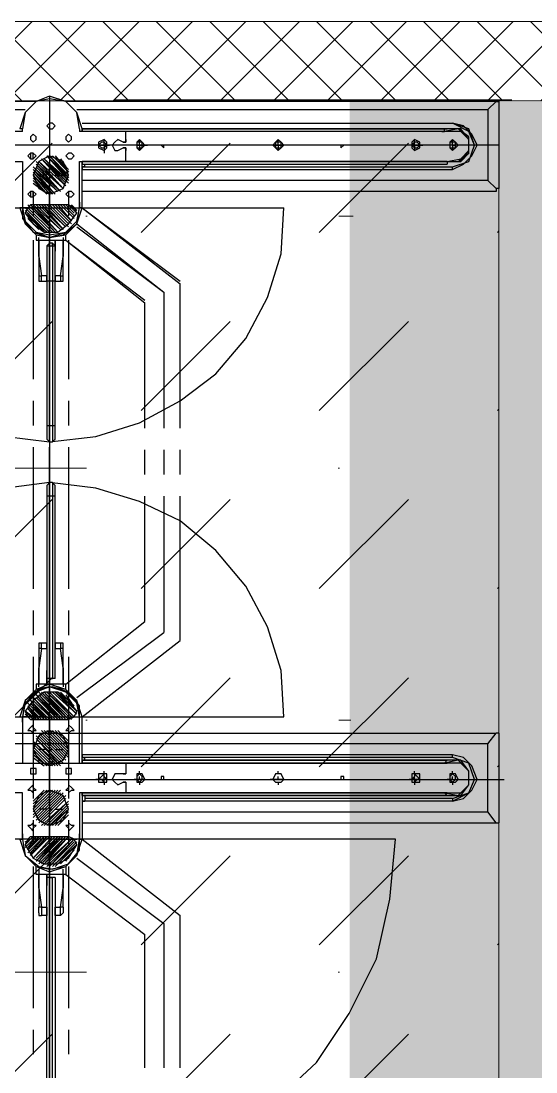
# Model space of a CAD drawing. Header units: millimetres. Extents: x 2335845 to 2509607, y 289014 to 361737.
# Drawn here: x 2383876 to 2384525, y 324377 to 325701 of the extents above; entities that cross this region are included whole.
import ezdxf

# ---------------------------------------------------------------- set-up
doc = ezdxf.new("R2010")
doc.units = ezdxf.units.MM
doc.linetypes.add('DASHED', pattern=[0.75, 0.5, -0.25])
for name, color, linetype, lineweight in [('AR_01_PARTITION FULL HT', 2, 'Continuous', 25), ('FURNITURE', 30, 'Continuous', 5), ('IN-PRTN-FULL', 30, 'Continuous', 20), ('IN-PRTN-HATCH', 8, 'Continuous', 5), ('TOA-FC-GYPSUM', 250, 'Continuous', 5), ('TOA-FL-CPT-1', 8, 'Continuous', 5), ('TOA-FL-TILE-1', 8, 'Continuous', 5)]:
    doc.layers.add(name, color=color, linetype=linetype, lineweight=lineweight)
for name, color, linetype in [('FLOOR MARK', 7, 'Continuous'), ('PDF_6', 7, 'Continuous'), ('PDF_AR_01_PARTITION FULL HT', 7, 'Continuous'), ('PDF_BORDTEXT', 7, 'Continuous'), ('PDF_Centre', 7, 'Continuous'), ('PDF_DIMS', 7, 'Continuous'), ('PDF_FLs Combi Centre (N-W)', 7, 'Continuous'), ('PDF_FLs Left Unit (N)', 7, 'Continuous'), ('PDF_NEW', 7, 'Continuous')]:
    doc.layers.add(name, color=color, linetype=linetype)

# ---------------------------------------------------------------- blocks, each defined once
blk = doc.blocks.new('G$C45963954')
at = {"layer": 'PDF_6', "color": 6, "true_color": 0xff00ff}
for points in [[(200.6, 660.3), (222.5, 678.5), (200.6, 656.7)], [(226.2, 678.5), (200.6, 653), (229.8, 678.5), (200.6, 649.4), (233.5, 678.5), (204.3, 645.7), (237.1, 678.5), (204.3, 642.1), (237.1, 674.9)], [(204.3, 663.9), (218.9, 678.5)], [(266.3, 682.2), (273.6, 689.5), (266.3, 678.5), (277.3, 689.5)], [(266.3, 674.9), (277.3, 685.8)], [(266.3, 663.9), (288.2, 682.2), (266.3, 660.3), (288.2, 682.2)], [(266.3, 656.7), (291.8, 682.2)], [(944.8, 689.5), (919.3, 660.3), (948.5, 689.5), (919.3, 656.7)], [(919.3, 667.6), (937.6, 685.8)], [(919.3, 663.9), (941.2, 685.8)], [(952.1, 685.8), (919.3, 649.4), (952.1, 682.2)], [(955.8, 682.2), (919.3, 645.7), (955.8, 678.5), (919.3, 642.1), (955.8, 674.9), (919.3, 638.4)], [(923, 674.9), (933.9, 682.2)], [(970.4, 663.9), (985, 678.5)], [(970.4, 660.3), (988.6, 678.5)], [(970.4, 656.7), (992.3, 678.5)], [(970.4, 642.1), (1006.9, 678.5)], [(1098.1, 642.1), (1065.2, 678.5), (1098.1, 645.7), (1065.2, 678.5)], [(1072.5, 678.5), (1098.1, 653), (1076.2, 678.5), (1098.1, 656.7)], [(1098.1, 660.3), (1079.8, 678.5)], [(1098.1, 663.9), (1083.5, 678.5)], [(1149.1, 638.4), (1112.7, 674.9), (1149.1, 642.1), (1112.7, 678.5), (1149.1, 645.7), (1116.3, 682.2), (1149.1, 649.4)], [(1152.8, 649.4), (1116.3, 685.8), (1152.8, 653), (1120, 685.8)], [(1152.8, 656.7), (1120, 689.5)], [(1152.8, 660.3), (1123.6, 689.5), (1149.1, 660.3)], [(1149.1, 663.9), (1127.3, 685.8)], [(1149.1, 667.6), (1130.9, 685.8)], [(1145.5, 674.9), (1134.5, 682.2)], [(204.3, 667.6), (215.2, 674.9)], [(204.3, 642.1), (240.8, 674.9), (207.9, 638.4), (240.8, 674.9)], [(207.9, 638.4), (244.4, 671.2), (207.9, 634.8)], [(244.4, 671.2), (211.6, 634.8), (248.1, 667.6), (215.2, 634.8)], [(248.1, 667.6), (215.2, 631.1), (248.1, 663.9), (218.9, 631.1), (251.7, 660.3), (222.5, 631.1), (251.7, 656.7), (226.2, 631.1), (251.7, 653)], [(266.3, 645.7), (295.5, 674.9), (266.3, 642.1), (299.1, 671.2), (266.3, 638.4), (299.1, 671.2)], [(266.3, 634.8), (299.1, 667.6), (266.3, 631.1), (302.8, 663.9), (266.3, 627.5), (302.8, 660.3), (266.3, 623.8)], [(955.8, 671.2), (923, 638.4), (955.8, 667.6), (923, 634.8), (955.8, 663.9), (926.6, 634.8)], [(974, 667.6), (981.3, 674.9)], [(977.7, 638.4), (1010.5, 671.2)], [(1014.2, 667.6), (981.3, 634.8), (1017.8, 667.6), (985, 631.1), (1017.8, 663.9), (985, 631.1)], [(1087.1, 631.1), (1050.6, 667.6)], [(1090.8, 638.4), (1057.9, 671.2)], [(1094.4, 667.6), (1087.1, 674.9)], [(1141.8, 634.8), (1112.7, 663.9), (1145.5, 634.8), (1112.7, 667.6), (1145.5, 638.4), (1112.7, 671.2)], [(229.8, 631.1), (251.7, 649.4), (233.5, 631.1)], [(270, 620.2), (302.8, 653)], [(273.6, 620.2), (302.8, 649.4), (277.3, 620.2)], [(955.8, 660.3), (926.6, 631.1), (955.8, 656.7), (930.3, 631.1)], [(955.8, 653), (930.3, 627.5), (955.8, 649.4), (933.9, 627.5), (955.8, 645.7), (933.9, 623.8)], [(995.9, 631.1), (1017.8, 653)], [(999.6, 631.1), (1017.8, 649.4), (1003.2, 631.1)], [(1072.5, 631.1), (1050.6, 653)], [(1141.8, 631.1), (1112.7, 656.7), (1141.8, 631.1), (1112.7, 660.3)], [(1138.2, 627.5), (1112.7, 649.4), (1138.2, 627.5), (1112.7, 653)], [(237.1, 631.1), (248.1, 645.7)], [(277.3, 623.8), (302.8, 645.7)], [(280.9, 623.8), (299.1, 642.1)], [(284.5, 623.8), (299.1, 638.4)], [(955.8, 642.1), (937.6, 623.8), (955.8, 638.4), (941.2, 623.8), (955.8, 634.8), (944.8, 620.2), (955.8, 631.1)], [(1006.9, 631.1), (1017.8, 645.7)], [(1065.2, 631.1), (1050.6, 645.7)], [(1134.5, 623.8), (1112.7, 645.7), (1134.5, 627.5)], [(1130.9, 623.8), (1112.7, 638.4), (1130.9, 623.8), (1112.7, 642.1)], [(1127.3, 620.2), (1112.7, 634.8), (1127.3, 623.8)], [(948.5, 620.2), (955.8, 627.5)], [(1123.6, 620.2), (1112.7, 631.1)], [(1120, 620.2), (1116.3, 627.5)], [(1120, 623.8), (1116.3, 623.8)]]:
    blk.add_lwpolyline(points, dxfattribs=at)
for points in [[(266.3, 671.2), (280.9, 685.8)], [(266.3, 667.6), (284.5, 685.8)], [(266.3, 653), (291.8, 678.5)], [(266.3, 649.4), (295.5, 678.5)], [(919.3, 653), (952.1, 685.8)], [(970.4, 653), (995.9, 678.5)], [(970.4, 649.4), (999.6, 678.5)], [(970.4, 645.7), (1003.2, 678.5)], [(1098.1, 649.4), (1068.9, 678.5)], [(974, 642.1), (1006.9, 674.9)], [(974, 638.4), (1010.5, 674.9)], [(977.7, 634.8), (1014.2, 671.2)], [(1083.5, 631.1), (1050.6, 663.9)], [(1090.8, 634.8), (1054.3, 671.2)], [(1087.1, 634.8), (1054.3, 667.6)], [(1094.4, 638.4), (1057.9, 674.9)], [(1094.4, 642.1), (1061.6, 674.9)], [(270, 623.8), (302.8, 656.7)], [(988.6, 631.1), (1017.8, 660.3)], [(992.3, 631.1), (1017.8, 656.7)], [(1079.8, 631.1), (1050.6, 660.3)], [(1076.2, 631.1), (1050.6, 656.7)], [(1068.9, 631.1), (1050.6, 649.4)]]:
    blk.add_lwpolyline(points, close=True, dxfattribs=at)
at = {"layer": 'PDF_AR_01_PARTITION FULL HT', "color": 2, "true_color": 0xffff00}
blk.add_lwpolyline([(120.4, 653), (2247.2, 653)], dxfattribs=at)
at = {"layer": 'PDF_BORDTEXT', "color": 2, "true_color": 0xffff00}
for points in [[(952.1, 342.9), (952.1, 966.7)], [(583.7, 653), (270, 653)], [(638.4, 653), (952.1, 653)], [(1579.6, 653), (1116.3, 653)]]:
    blk.add_lwpolyline(points, dxfattribs=at)
at = {"layer": 'PDF_Centre', "color": 8, "true_color": 0x808080}
for points in [[(270, 696.8), (372.1, 828.1)], [(270, 696.8), (368.5, 828.1)], [(565.5, 828.1), (372.1, 828.1)], [(627.5, 828.1), (594.6, 828.1)], [(850, 828.1), (656.7, 828.1)], [(952.1, 696.8), (850, 828.1)], [(1116.3, 696.8), (1218.5, 828.1)], [(1422.7, 828.1), (1218.5, 828.1)], [(291.8, 689.5), (383, 806.2)], [(295.5, 689.5), (383, 806.2)], [(383, 806.2), (565.5, 806.2)], [(594.6, 806.2), (627.5, 806.2)], [(656.7, 806.2), (839.1, 806.2)], [(926.6, 689.5), (839.1, 806.2)], [(1141.8, 689.5), (1229.4, 806.2)], [(1229.4, 806.2), (1422.7, 806.2)], [(313.7, 674.9), (397.6, 780.7)], [(313.7, 674.9), (394, 780.7)], [(565.5, 780.7), (397.6, 780.7)], [(627.5, 780.7), (594.6, 780.7)], [(824.5, 780.7), (656.7, 780.7)], [(908.4, 674.9), (824.5, 780.7)], [(1163.7, 674.9), (1244, 780.7)], [(1422.7, 780.7), (1244, 780.7)], [(248.1, 678.5), (280.9, 678.5)], [(313.7, 678.5), (499.8, 678.5)], [(529, 678.5), (561.8, 678.5)], [(591, 678.5), (780.7, 678.5)], [(809.9, 678.5), (842.7, 678.5)], [(871.9, 678.5), (1061.6, 678.5)], [(1090.8, 678.5), (1123.6, 678.5)], [(1152.8, 678.5), (1342.5, 678.5)], [(1371.7, 678.5), (1404.5, 678.5)], [(280.9, 653), (248.1, 653)], [(499.8, 653), (313.7, 653)], [(561.8, 653), (529, 653)], [(780.7, 653), (591, 653)], [(842.7, 653), (809.9, 653)], [(1061.6, 653), (871.9, 653)], [(1123.6, 653), (1090.8, 653)], [(1342.5, 653), (1152.8, 653)], [(1404.5, 653), (1371.7, 653)], [(248.1, 631.1), (280.9, 631.1)], [(313.7, 631.1), (499.8, 631.1)], [(529, 631.1), (561.8, 631.1)], [(591, 631.1), (780.7, 631.1)], [(809.9, 631.1), (842.7, 631.1)], [(871.9, 631.1), (1061.6, 631.1)], [(1090.8, 631.1), (1123.6, 631.1)], [(1152.8, 631.1), (1342.5, 631.1)], [(1371.7, 631.1), (1404.5, 631.1)]]:
    blk.add_lwpolyline(points, dxfattribs=at)
at = {"layer": 'PDF_DIMS', "color": 4, "true_color": 0x00ffff}
for points in [[(186.1, 1254.9), (186.1, 54.7)], [(1036.1, 47.4), (1036.1, 1262.2)]]:
    blk.add_lwpolyline(points, dxfattribs=at)
at = {"layer": 'PDF_FLs Combi Centre (N-W)', "color": 2}
for points in [[(127.7, 1254.9), (244.4, 1254.9)], [(127.7, 1251.3), (127.7, 1254.9)], [(244.4, 1254.9), (244.4, 1251.3)], [(974, 1254.9), (974, 1251.3)], [(974, 1254.9), (1094.4, 1254.9)], [(1094.4, 1251.3), (1094.4, 1254.9)], [(127.7, 1251.3), (138.6, 1240.3)], [(127.7, 1251.3), (127.7, 674.9)], [(138.6, 1240.3), (233.5, 1240.3)], [(138.6, 689.5), (138.6, 1240.3)], [(233.5, 1240.3), (244.4, 1251.3)], [(233.5, 1240.3), (233.5, 696.8)], [(244.4, 1251.3), (248.1, 1251.3)], [(248.1, 1251.3), (248.1, 696.8)], [(988.6, 1240.3), (974, 1251.3)], [(974, 58.4), (974, 1251.3)], [(1079.8, 1240.3), (988.6, 1240.3)], [(988.6, 1240.3), (988.6, 69.3)], [(1094.4, 1251.3), (1079.8, 1240.3)], [(1079.8, 696.8), (1079.8, 1240.3)], [(1094.4, 696.8), (1094.4, 1251.3)], [(1061.6, 1192.9), (1054.3, 1214.8), (1036.1, 1222.1), (1014.2, 1214.8), (1006.9, 1192.9)], [(1057.9, 1185.6), (1057.9, 1203.9), (1043.3, 1214.8), (1025.1, 1214.8), (1010.5, 1203.9), (1010.5, 1185.6)], [(1054.3, 1182), (1057.9, 1200.2), (1043.3, 1214.8), (1025.1, 1214.8), (1010.5, 1200.2), (1014.2, 1182)], [(1054.3, 1185.6), (1054.3, 1203.9), (1043.3, 1214.8), (1025.1, 1214.8), (1014.2, 1203.9), (1014.2, 1185.6)], [(1054.3, 1185.6), (1054.3, 1203.9), (1043.3, 1214.8), (1025.1, 1214.8), (1014.2, 1203.9), (1014.2, 1185.6)], [(1006.9, 1192.9), (1006.9, 700.4)], [(1010.5, 1185.6), (1014.2, 1182)], [(1010.5, 696.8), (1010.5, 1185.6)], [(1014.2, 755.2), (1014.2, 1185.6)], [(1014.2, 1182), (1014.2, 1185.6)], [(1054.3, 1185.6), (1054.3, 755.2)], [(1054.3, 1185.6), (1054.3, 1182)], [(1054.3, 1182), (1057.9, 1185.6)], [(1057.9, 1185.6), (1057.9, 696.8)], [(1061.6, 1192.9), (1061.6, 700.4)], [(1014.2, 1182), (1014.2, 1178.3)], [(1014.2, 1182), (1014.2, 1178.3)], [(1014.2, 1182), (1014.2, 696.8)], [(1054.3, 1178.3), (1054.3, 1182)], [(1054.3, 696.8), (1054.3, 1182)], [(1054.3, 1178.3), (1054.3, 1182)], [(1057.9, 1171), (1057.9, 715)], [(1036.1, 1149.1), (1036.1, 1138.2)], [(1116.3, 193.3), (1196.6, 197), (1276.8, 218.9), (1349.8, 255.4), (1415.5, 299.1), (1470.2, 357.5), (1517.6, 423.2), (1554.1, 496.1), (1572.3, 572.7), (1579.6, 653), (1572.3, 736.9), (1554.1, 813.5), (1517.6, 886.5), (1470.2, 952.1), (1415.5, 1010.5), (1349.8, 1054.3), (1276.8, 1090.8), (1196.6, 1109), (1116.3, 1116.3)], [(1116.3, 1116.3), (1116.3, 193.3)], [(270, 342.9), (270, 966.7)], [(270, 342.9), (332, 346.6), (390.3, 364.8), (445.1, 394), (492.5, 434.1), (529, 481.5), (558.2, 536.3), (576.4, 594.6), (583.7, 653), (576.4, 715), (558.2, 773.4), (529, 828.1), (492.5, 875.5), (445.1, 915.7), (390.3, 944.8), (332, 963.1), (270, 966.7)], [(952.1, 966.7), (890.1, 963.1), (831.8, 944.8), (777, 915.7), (729.6, 875.5), (689.5, 828.1), (663.9, 773.4), (645.7, 715), (638.4, 653), (645.7, 594.6), (663.9, 536.3), (689.5, 481.5), (729.6, 434.1), (777, 394), (831.8, 364.8), (890.1, 346.6), (952.1, 342.9)], [(1036.1, 966.7), (1036.1, 952.1)], [(1036.1, 780.7), (1036.1, 769.7)], [(1014.2, 755.2), (1028.8, 755.2)], [(1014.2, 554.5), (1014.2, 755.2)], [(1014.2, 755.2), (1028.8, 755.2)], [(1028.8, 751.5), (1028.8, 755.2)], [(1028.8, 755.2), (1028.8, 751.5)], [(1028.8, 751.5), (1028.8, 744.2), (1028.8, 740.6), (1036.1, 736.9), (1039.7, 740.6), (1043.3, 744.2), (1039.7, 751.5)], [(1028.8, 751.5), (1028.8, 744.2), (1028.8, 740.6), (1036.1, 736.9), (1039.7, 740.6), (1043.3, 744.2), (1039.7, 751.5)], [(1039.7, 755.2), (1054.3, 755.2)], [(1039.7, 755.2), (1039.7, 751.5)], [(1039.7, 751.5), (1039.7, 755.2)], [(1039.7, 755.2), (1054.3, 755.2)], [(1054.3, 755.2), (1054.3, 693.1)], [(1036.1, 729.6), (1036.1, 718.7)], [(1057.9, 715), (1057.9, 711.4)], [(952.1, 696.8), (930.3, 689.5), (915.7, 674.9), (908.4, 653), (915.7, 634.8), (930.3, 620.2), (952.1, 612.9)], [(952.1, 693.1), (933.9, 689.5), (919.3, 674.9), (912, 653), (919.3, 634.8), (933.9, 620.2), (952.1, 616.5)], [(952.1, 693.1), (930.3, 689.5), (915.7, 674.9), (912, 653), (915.7, 634.8), (930.3, 620.2), (952.1, 616.5)], [(952.1, 693.1), (930.3, 689.5), (919.3, 674.9), (912, 653), (919.3, 634.8), (930.3, 620.2), (952.1, 616.5)], [(959.4, 693.1), (937.6, 693.1), (919.3, 678.5), (912, 656.7), (915.7, 638.4), (930.3, 620.2), (952.1, 616.5)], [(1014.2, 696.8), (952.1, 696.8)], [(1014.2, 693.1), (952.1, 693.1)], [(1014.2, 693.1), (952.1, 693.1)], [(959.4, 693.1), (952.1, 693.1)], [(959.4, 693.1), (955.8, 693.1)], [(1003.2, 696.8), (1006.9, 696.8), (1006.9, 700.4)], [(1010.5, 700.4), (1006.9, 700.4)], [(1010.5, 700.4), (1010.5, 696.8)], [(1010.5, 696.8), (1014.2, 696.8)], [(1057.9, 696.8), (1054.3, 696.8)], [(1054.3, 696.8), (1116.3, 696.8)], [(1054.3, 693.1), (1116.3, 693.1)], [(1054.3, 693.1), (1116.3, 693.1)], [(1057.9, 700.4), (1057.9, 696.8)], [(1057.9, 700.4), (1065.2, 700.4)], [(1065.2, 696.8), (1065.2, 700.4)], [(1109, 693.1), (1116.3, 693.1)], [(1109, 693.1), (1112.7, 693.1)], [(1112.7, 693.1), (1109, 693.1)], [(1112.7, 693.1), (1109, 693.1)], [(1116.3, 616.5), (1138.2, 620.2), (1152.8, 638.4), (1156.4, 656.7), (1149.1, 678.5), (1130.9, 693.1), (1112.7, 693.1)], [(1116.3, 612.9), (1138.2, 620.2), (1152.8, 634.8), (1160.1, 653), (1152.8, 674.9), (1138.2, 689.5), (1116.3, 696.8)], [(1116.3, 616.5), (1138.2, 620.2), (1152.8, 634.8), (1156.4, 653), (1152.8, 674.9), (1138.2, 689.5), (1116.3, 693.1)], [(1116.3, 616.5), (1138.2, 620.2), (1152.8, 634.8), (1156.4, 653), (1152.8, 674.9), (1138.2, 689.5), (1116.3, 693.1)], [(1116.3, 616.5), (1138.2, 620.2), (1152.8, 634.8), (1156.4, 653), (1152.8, 674.9), (1138.2, 689.5), (1116.3, 693.1)], [(944.8, 689.5), (930.3, 678.5), (919.3, 663.9), (919.3, 645.7), (930.3, 631.1), (944.8, 620.2)], [(955.8, 678.5), (952.1, 685.8), (944.8, 689.5)], [(955.8, 627.5), (955.8, 678.5)], [(1123.6, 689.5), (1116.3, 685.8), (1112.7, 678.5)], [(1112.7, 627.5), (1112.7, 678.5)], [(1123.6, 620.2), (1141.8, 631.1), (1149.1, 645.7), (1149.1, 663.9), (1141.8, 678.5), (1123.6, 689.5)], [(860.9, 671.2), (857.3, 671.2), (853.6, 671.2)], [(853.6, 671.2), (853.6, 667.6)], [(853.6, 667.6), (853.6, 660.3)], [(886.5, 671.2), (860.9, 671.2)], [(908.4, 671.2), (886.5, 671.2)], [(915.7, 674.9), (908.4, 674.9)], [(908.4, 674.9), (908.4, 671.2)], [(908.4, 671.2), (908.4, 638.4)], [(1152.8, 674.9), (1163.7, 674.9)], [(1163.7, 674.9), (1163.7, 671.2)], [(1163.7, 671.2), (1163.7, 638.4)], [(1163.7, 671.2), (1182, 671.2)], [(1207.5, 671.2), (1182, 671.2)], [(1207.5, 671.2), (1211.2, 671.2), (1214.8, 671.2)], [(1218.5, 667.6), (1214.8, 671.2)], [(1218.5, 667.6), (1218.5, 660.3)], [(642.1, 660.3), (638.4, 656.7)], [(638.4, 656.7), (656.7, 656.7)], [(638.4, 656.7), (638.4, 653)], [(638.4, 656.7), (901.1, 656.7)], [(656.7, 653), (638.4, 653)], [(638.4, 653), (642.1, 649.4)], [(901.1, 653), (638.4, 653)], [(656.7, 660.3), (642.1, 660.3)], [(901.1, 660.3), (642.1, 660.3)], [(642.1, 649.4), (656.7, 649.4)], [(642.1, 649.4), (901.1, 649.4)], [(853.6, 660.3), (860.9, 660.3)], [(853.6, 649.4), (853.6, 642.1)], [(860.9, 649.4), (853.6, 649.4)], [(890.1, 660.3), (860.9, 660.3)], [(860.9, 649.4), (908.4, 649.4)], [(908.4, 649.4), (890.1, 649.4)], [(901.1, 660.3), (901.1, 656.7)], [(901.1, 660.3), (901.1, 656.7)], [(901.1, 656.7), (901.1, 653)], [(901.1, 653), (901.1, 656.7)], [(901.1, 653), (901.1, 649.4)], [(901.1, 653), (901.1, 649.4)], [(1014.2, 656.7), (1010.5, 656.7)], [(1014.2, 653), (1010.5, 653)], [(1014.2, 656.7), (1014.2, 653)], [(1207.5, 649.4), (1163.7, 649.4)], [(1163.7, 649.4), (1178.3, 649.4)], [(1167.4, 660.3), (1561.4, 660.3)], [(1167.4, 660.3), (1167.4, 656.7)], [(1167.4, 660.3), (1167.4, 656.7)], [(1561.4, 656.7), (1167.4, 656.7)], [(1167.4, 656.7), (1167.4, 653)], [(1167.4, 653), (1167.4, 656.7)], [(1167.4, 653), (1561.4, 653)], [(1167.4, 653), (1167.4, 649.4)], [(1167.4, 653), (1167.4, 649.4)], [(1561.4, 649.4), (1167.4, 649.4)], [(1178.3, 660.3), (1207.5, 660.3)], [(1218.5, 660.3), (1207.5, 660.3)], [(1207.5, 649.4), (1218.5, 649.4)], [(1218.5, 649.4), (1218.5, 642.1)], [(127.7, 634.8), (127.7, 58.4)], [(853.6, 642.1), (853.6, 638.4)], [(853.6, 638.4), (857.3, 638.4), (860.9, 638.4)], [(860.9, 638.4), (886.5, 638.4)], [(886.5, 638.4), (908.4, 638.4)], [(908.4, 638.4), (908.4, 634.8)], [(908.4, 634.8), (915.7, 634.8)], [(1163.7, 634.8), (1152.8, 634.8)], [(1163.7, 638.4), (1163.7, 634.8)], [(1182, 638.4), (1163.7, 638.4)], [(1182, 638.4), (1207.5, 638.4)], [(1214.8, 638.4), (1211.2, 638.4), (1207.5, 638.4)], [(1214.8, 638.4), (1218.5, 638.4), (1218.5, 642.1)], [(138.6, 69.3), (138.6, 620.2)], [(944.8, 620.2), (952.1, 623.8), (955.8, 627.5)], [(1112.7, 627.5), (1116.3, 623.8), (1123.6, 620.2)], [(952.1, 616.5), (1014.2, 616.5)], [(952.1, 616.5), (1014.2, 616.5)], [(952.1, 616.5), (959.4, 616.5)], [(959.4, 616.5), (955.8, 616.5), (952.1, 616.5)], [(955.8, 616.5), (959.4, 616.5)], [(1116.3, 616.5), (1054.3, 616.5)], [(1054.3, 616.5), (1054.3, 554.5)], [(1116.3, 616.5), (1054.3, 616.5)], [(1116.3, 616.5), (1109, 616.5)], [(1112.7, 616.5), (1109, 616.5)], [(1109, 616.5), (1112.7, 616.5)], [(1109, 616.5), (1112.7, 616.5)], [(1112.7, 616.5), (1116.3, 616.5)]]:
    blk.add_lwpolyline(points, dxfattribs=at)
at = {"layer": 'PDF_FLs Combi Centre (N-W)', "color": 8, "true_color": 0x808080}
for points in [[(1065.2, 1192.9), (1061.6, 1207.5), (1050.6, 1218.5), (1036.1, 1225.8), (1017.8, 1218.5), (1006.9, 1207.5), (1003.2, 1192.9)], [(1065.2, 1192.9), (1054.3, 1214.8), (1036.1, 1222.1), (1014.2, 1214.8), (1006.9, 1192.9)], [(1006.9, 1192.9), (1003.2, 1192.9)], [(1003.2, 1192.9), (1003.2, 696.8)], [(1006.9, 1192.9), (1006.9, 696.8)], [(1010.5, 1185.6), (1010.5, 696.8)], [(1057.9, 696.8), (1057.9, 1185.6)], [(1061.6, 1192.9), (1065.2, 1192.9)], [(1065.2, 1192.9), (1065.2, 696.8)], [(1065.2, 1192.9), (1065.2, 696.8)], [(1014.2, 696.8), (1014.2, 1182)], [(1054.3, 1182), (1054.3, 696.8)], [(952.1, 693.1), (952.1, 696.8)], [(1116.3, 693.1), (1116.3, 696.8)], [(853.6, 667.6), (857.3, 667.6), (860.9, 667.6)], [(860.9, 671.2), (860.9, 667.6)], [(886.5, 671.2), (860.9, 667.6)], [(860.9, 660.3), (860.9, 667.6)], [(886.5, 671.2), (908.4, 671.2)], [(908.4, 671.2), (912, 671.2)], [(1163.7, 671.2), (1156.4, 671.2)], [(1182, 671.2), (1163.7, 671.2)], [(1207.5, 667.6), (1182, 671.2)], [(1207.5, 671.2), (1207.5, 667.6)], [(1218.5, 667.6), (1214.8, 667.6), (1211.2, 667.6), (1207.5, 667.6)], [(1207.5, 660.3), (1207.5, 667.6)], [(656.7, 660.3), (656.7, 656.7)], [(656.7, 656.7), (656.7, 653)], [(656.7, 653), (656.7, 649.4)], [(860.9, 642.1), (860.9, 649.4)], [(1207.5, 642.1), (1207.5, 649.4)], [(860.9, 642.1), (857.3, 642.1), (853.6, 642.1)], [(860.9, 642.1), (886.5, 638.4)], [(860.9, 642.1), (860.9, 638.4)], [(908.4, 638.4), (886.5, 638.4)], [(912, 638.4), (908.4, 638.4)], [(1156.4, 638.4), (1163.7, 638.4)], [(1163.7, 638.4), (1182, 638.4)], [(1182, 638.4), (1207.5, 642.1)], [(1207.5, 642.1), (1211.2, 642.1), (1214.8, 642.1), (1218.5, 642.1)], [(1207.5, 642.1), (1207.5, 638.4)], [(952.1, 612.9), (952.1, 616.5)], [(1116.3, 612.9), (1116.3, 616.5)]]:
    blk.add_lwpolyline(points, dxfattribs=at)
at = {"layer": 'PDF_FLs Combi Centre (N-W)', "color": 2}
for points in [[(1039.7, 1192.9), (1039.7, 1196.6), (1036.1, 1200.2), (1028.8, 1196.6), (1028.8, 1192.9), (1028.8, 1189.3), (1036.1, 1189.3), (1039.7, 1189.3)], [(1039.7, 1192.9), (1036.1, 1196.6), (1032.4, 1196.6), (1028.8, 1192.9), (1032.4, 1189.3), (1036.1, 1189.3)], [(1039.7, 1141.8), (1039.7, 1149.1), (1036.1, 1149.1), (1028.8, 1149.1), (1028.8, 1141.8), (1028.8, 1138.2), (1036.1, 1138.2), (1039.7, 1138.2)], [(1039.7, 1141.8), (1036.1, 1145.5), (1036.1, 1149.1), (1032.4, 1145.5), (1028.8, 1141.8), (1032.4, 1141.8), (1036.1, 1138.2), (1036.1, 1141.8)], [(1036.1, 1043.3), (1036.1, 1047), (1032.4, 1047), (1032.4, 1043.3)], [(1039.7, 959.4), (1039.7, 963.1), (1036.1, 966.7), (1028.8, 963.1), (1028.8, 959.4), (1028.8, 955.8), (1036.1, 952.1), (1039.7, 955.8)], [(1036.1, 806.2), (1032.4, 806.2), (1032.4, 802.6), (1036.1, 802.6)], [(1039.7, 773.4), (1039.7, 777), (1036.1, 780.7), (1028.8, 777), (1028.8, 773.4), (1028.8, 769.7), (1036.1, 769.7), (1039.7, 769.7)], [(1039.7, 773.4), (1036.1, 777), (1032.4, 777), (1028.8, 773.4), (1032.4, 769.7), (1036.1, 769.7)], [(1039.7, 726), (1039.7, 729.6), (1036.1, 729.6), (1028.8, 729.6), (1028.8, 726), (1028.8, 718.7), (1036.1, 718.7), (1039.7, 718.7)], [(1039.7, 726), (1036.1, 726), (1036.1, 729.6), (1032.4, 726), (1028.8, 726), (1032.4, 722.3), (1036.1, 718.7), (1036.1, 722.3)], [(974, 678.5), (970.4, 682.2), (970.4, 685.8), (966.7, 682.2), (963.1, 678.5), (966.7, 678.5), (970.4, 674.9), (970.4, 678.5)], [(1017.8, 653), (1010.5, 671.2), (995.9, 678.5), (977.7, 671.2), (970.4, 653), (977.7, 638.4), (995.9, 631.1), (1010.5, 638.4)], [(1028.8, 678.5), (1028.8, 682.2), (1025.1, 682.2), (1021.5, 682.2), (1021.5, 678.5), (1021.5, 674.9), (1025.1, 674.9), (1028.8, 674.9)], [(1054.3, 678.5), (1050.6, 682.2), (1050.6, 685.8), (1047, 682.2), (1043.3, 678.5), (1047, 678.5), (1050.6, 674.9), (1050.6, 678.5)], [(1098.1, 653), (1090.8, 671.2), (1076.2, 678.5), (1057.9, 671.2), (1050.6, 653), (1057.9, 638.4), (1076.2, 631.1), (1090.8, 638.4)], [(1105.4, 678.5), (1101.7, 682.2), (1098.1, 685.8), (1098.1, 682.2), (1094.4, 678.5), (1098.1, 678.5), (1098.1, 674.9), (1101.7, 678.5)], [(974, 631.1), (970.4, 631.1), (970.4, 634.8), (966.7, 631.1), (963.1, 631.1), (966.7, 627.5), (970.4, 623.8), (970.4, 627.5)], [(1028.8, 631.1), (1028.8, 634.8), (1025.1, 634.8), (1021.5, 634.8), (1021.5, 631.1), (1021.5, 627.5), (1025.1, 627.5), (1028.8, 627.5)], [(1054.3, 631.1), (1050.6, 631.1), (1050.6, 634.8), (1047, 631.1), (1043.3, 631.1), (1047, 627.5), (1050.6, 623.8), (1050.6, 627.5)], [(1105.4, 631.1), (1101.7, 631.1), (1098.1, 634.8), (1098.1, 631.1), (1094.4, 631.1), (1098.1, 627.5), (1098.1, 623.8), (1101.7, 627.5)]]:
    blk.add_lwpolyline(points, close=True, dxfattribs=at)
at = {"layer": 'PDF_FLs Left Unit (N)', "color": 8, "true_color": 0x808080}
for points in [[(218.9, 1192.9), (211.6, 1207.5), (200.6, 1218.5), (186.1, 1225.8), (171.5, 1218.5), (160.5, 1207.5), (156.9, 1192.9)], [(215.2, 1192.9), (207.9, 1214.8), (186.1, 1222.1), (164.2, 1214.8), (156.9, 1192.9)], [(156.9, 696.8), (156.9, 1192.9)], [(156.9, 696.8), (156.9, 1192.9)], [(164.2, 696.8), (164.2, 1185.6)], [(207.9, 1185.6), (207.9, 696.8)], [(215.2, 696.8), (215.2, 1192.9)], [(218.9, 1192.9), (215.2, 1192.9)], [(218.9, 696.8), (218.9, 1192.9)], [(164.2, 1182), (164.2, 696.8)], [(207.9, 696.8), (207.9, 1182)], [(270, 696.8), (270, 693.1)], [(310.1, 671.2), (313.7, 671.2)], [(313.7, 671.2), (335.6, 671.2)], [(361.2, 667.6), (335.6, 671.2)], [(361.2, 667.6), (361.2, 671.2)], [(361.2, 667.6), (361.2, 660.3)], [(361.2, 667.6), (364.8, 667.6), (368.5, 667.6)], [(361.2, 649.4), (361.2, 642.1)], [(561.8, 656.7), (561.8, 660.3)], [(561.8, 653), (561.8, 656.7)], [(561.8, 649.4), (561.8, 653)], [(313.7, 638.4), (310.1, 638.4)], [(335.6, 638.4), (313.7, 638.4)], [(335.6, 638.4), (361.2, 642.1)], [(368.5, 642.1), (364.8, 642.1), (361.2, 642.1)], [(361.2, 638.4), (361.2, 642.1)], [(164.2, 616.5), (164.2, 612.9)], [(270, 616.5), (270, 612.9)]]:
    blk.add_lwpolyline(points, dxfattribs=at)
at = {"layer": 'PDF_FLs Left Unit (N)', "color": 2}
for points in [[(215.2, 1192.9), (207.9, 1214.8), (186.1, 1222.1), (167.8, 1214.8), (156.9, 1192.9)], [(207.9, 1185.6), (207.9, 1203.9), (197, 1214.8), (178.8, 1214.8), (164.2, 1203.9), (164.2, 1185.6)], [(207.9, 1182), (207.9, 1200.2), (197, 1214.8), (175.1, 1214.8), (164.2, 1200.2), (167.8, 1182)], [(207.9, 1185.6), (204.3, 1203.9), (193.3, 1214.8), (178.8, 1214.8), (167.8, 1203.9), (167.8, 1185.6)], [(207.9, 1185.6), (207.9, 1203.9), (193.3, 1214.8), (178.8, 1214.8), (167.8, 1203.9), (167.8, 1185.6)], [(156.9, 696.8), (156.9, 1192.9)], [(164.2, 1185.6), (164.2, 696.8)], [(164.2, 1185.6), (164.2, 1182)], [(167.8, 1185.6), (167.8, 755.2)], [(167.8, 1185.6), (167.8, 1182)], [(207.9, 755.2), (207.9, 1185.6)], [(207.9, 1182), (207.9, 1185.6)], [(207.9, 1185.6), (211.6, 1185.6)], [(207.9, 1182), (207.9, 1185.6)], [(211.6, 696.8), (211.6, 1185.6)], [(215.2, 700.4), (215.2, 1192.9)], [(164.2, 696.8), (164.2, 1182)], [(167.8, 1178.3), (167.8, 1182), (164.2, 1182)], [(167.8, 1178.3), (167.8, 1182)], [(207.9, 1182), (207.9, 1178.3)], [(207.9, 1182), (207.9, 696.8)], [(207.9, 1182), (207.9, 1178.3)], [(211.6, 715), (211.6, 1171)], [(186.1, 1138.2), (186.1, 1149.1)], [(186.1, 952.1), (186.1, 966.7)], [(186.1, 769.7), (186.1, 780.7)], [(182.4, 755.2), (167.8, 755.2)], [(178.8, 755.2), (167.8, 755.2)], [(167.8, 755.2), (167.8, 693.1)], [(178.8, 755.2), (182.4, 755.2)], [(182.4, 751.5), (178.8, 744.2), (182.4, 740.6), (186.1, 736.9), (193.3, 740.6), (193.3, 744.2), (189.7, 751.5)], [(182.4, 751.5), (178.8, 744.2), (182.4, 740.6), (186.1, 736.9), (193.3, 740.6), (193.3, 744.2), (189.7, 751.5)], [(182.4, 755.2), (182.4, 751.5)], [(182.4, 751.5), (182.4, 755.2)], [(189.7, 751.5), (189.7, 755.2)], [(193.3, 755.2), (189.7, 755.2)], [(189.7, 755.2), (193.3, 755.2)], [(189.7, 755.2), (189.7, 751.5)], [(207.9, 755.2), (193.3, 755.2)], [(207.9, 755.2), (193.3, 755.2)], [(207.9, 693.1), (207.9, 755.2)], [(186.1, 718.7), (186.1, 729.6)], [(211.6, 711.4), (211.6, 715)], [(164.2, 696.8), (142.3, 689.5), (127.7, 674.9), (120.4, 653), (127.7, 634.8), (142.3, 620.2), (164.2, 612.9)], [(164.2, 693.1), (142.3, 689.5), (127.7, 674.9), (124, 653), (127.7, 634.8), (142.3, 620.2), (164.2, 616.5)], [(164.2, 693.1), (142.3, 689.5), (127.7, 674.9), (124, 653), (127.7, 634.8), (142.3, 620.2), (164.2, 616.5)], [(164.2, 693.1), (142.3, 689.5), (127.7, 674.9), (124, 653), (127.7, 634.8), (142.3, 620.2), (164.2, 616.5)], [(167.8, 696.8), (164.2, 696.8)], [(164.2, 696.8), (167.8, 696.8)], [(164.2, 693.1), (167.8, 693.1)], [(164.2, 693.1), (167.8, 693.1)], [(207.9, 696.8), (211.6, 696.8), (211.6, 700.4)], [(211.6, 696.8), (207.9, 696.8)], [(270, 696.8), (207.9, 696.8)], [(270, 693.1), (207.9, 693.1)], [(270, 693.1), (207.9, 693.1)], [(215.2, 700.4), (211.6, 700.4)], [(215.2, 700.4), (215.2, 696.8), (218.9, 696.8)], [(262.7, 693.1), (259, 693.1)], [(270, 693.1), (262.7, 693.1)], [(262.7, 616.5), (284.5, 616.5), (302.8, 631.1), (310.1, 653), (306.4, 671.2), (291.8, 689.5), (270, 693.1)], [(262.7, 693.1), (266.3, 693.1), (270, 693.1)], [(270, 612.9), (291.8, 620.2), (306.4, 634.8), (310.1, 653), (306.4, 674.9), (291.8, 689.5), (270, 696.8)], [(270, 616.5), (288.2, 620.2), (302.8, 634.8), (306.4, 653), (302.8, 674.9), (288.2, 689.5), (270, 693.1)], [(270, 616.5), (288.2, 620.2), (302.8, 634.8), (310.1, 653), (302.8, 674.9), (288.2, 689.5), (270, 693.1)], [(270, 616.5), (288.2, 620.2), (302.8, 634.8), (310.1, 653), (302.8, 674.9), (288.2, 689.5), (270, 693.1)], [(277.3, 689.5), (270, 685.8), (266.3, 678.5)], [(266.3, 678.5), (266.3, 627.5)], [(277.3, 620.2), (291.8, 631.1), (302.8, 645.7), (302.8, 663.9), (291.8, 678.5), (277.3, 689.5)], [(313.7, 674.9), (306.4, 674.9)], [(313.7, 671.2), (313.7, 674.9)], [(313.7, 638.4), (313.7, 671.2)], [(335.6, 671.2), (313.7, 671.2)], [(361.2, 671.2), (335.6, 671.2)], [(368.5, 671.2), (364.8, 671.2), (361.2, 671.2)], [(368.5, 667.6), (368.5, 671.2)], [(368.5, 660.3), (368.5, 667.6)], [(361.2, 660.3), (313.7, 660.3)], [(313.7, 660.3), (328.3, 660.3)], [(317.4, 656.7), (321, 660.3)], [(321, 656.7), (317.4, 656.7)], [(317.4, 656.7), (317.4, 653)], [(321, 653), (317.4, 653)], [(321, 649.4), (317.4, 653)], [(321, 656.7), (321, 660.3)], [(561.8, 660.3), (321, 660.3)], [(321, 656.7), (561.8, 656.7)], [(321, 653), (321, 656.7)], [(561.8, 653), (321, 653)], [(321, 649.4), (321, 653)], [(321, 649.4), (561.8, 649.4)], [(328.3, 649.4), (361.2, 649.4)], [(361.2, 660.3), (368.5, 660.3)], [(368.5, 649.4), (361.2, 649.4)], [(368.5, 642.1), (368.5, 649.4)], [(580, 660.3), (561.8, 660.3)], [(561.8, 656.7), (583.7, 656.7)], [(583.7, 653), (561.8, 653)], [(561.8, 649.4), (580, 649.4)], [(583.7, 656.7), (580, 660.3)], [(580, 649.4), (583.7, 653)], [(583.7, 653), (583.7, 656.7)], [(306.4, 634.8), (313.7, 634.8)], [(313.7, 634.8), (313.7, 638.4)], [(313.7, 638.4), (335.6, 638.4)], [(335.6, 638.4), (361.2, 638.4)], [(361.2, 638.4), (364.8, 638.4), (368.5, 638.4)], [(368.5, 638.4), (368.5, 642.1)], [(266.3, 627.5), (270, 623.8), (277.3, 620.2)], [(167.8, 616.5), (164.2, 616.5)], [(167.8, 616.5), (164.2, 616.5)], [(167.8, 616.5), (167.8, 554.5)], [(207.9, 554.5), (207.9, 616.5)], [(207.9, 616.5), (270, 616.5)], [(207.9, 616.5), (270, 616.5)], [(259, 616.5), (262.7, 616.5)], [(262.7, 616.5), (270, 616.5)]]:
    blk.add_lwpolyline(points, dxfattribs=at)
for points in [[(193.3, 1192.9), (189.7, 1196.6), (186.1, 1200.2), (182.4, 1196.6), (178.8, 1192.9), (182.4, 1189.3), (186.1, 1189.3), (189.7, 1189.3)], [(189.7, 1192.9), (189.7, 1196.6), (186.1, 1196.6), (182.4, 1196.6), (182.4, 1192.9), (182.4, 1189.3), (186.1, 1189.3), (189.7, 1189.3)], [(193.3, 1141.8), (189.7, 1149.1), (186.1, 1149.1), (182.4, 1149.1), (178.8, 1141.8), (182.4, 1138.2), (186.1, 1138.2), (189.7, 1138.2)], [(189.7, 1141.8), (189.7, 1145.5), (186.1, 1149.1), (182.4, 1145.5), (182.4, 1141.8), (186.1, 1138.2)], [(189.7, 1043.3), (186.1, 1047), (186.1, 1043.3)], [(193.3, 959.4), (189.7, 963.1), (186.1, 966.7), (182.4, 963.1), (178.8, 959.4), (182.4, 955.8), (186.1, 952.1), (189.7, 955.8)], [(189.7, 959.4), (189.7, 963.1), (186.1, 963.1), (182.4, 963.1), (182.4, 959.4), (182.4, 955.8), (186.1, 955.8), (189.7, 955.8)], [(189.7, 806.2), (186.1, 806.2), (186.1, 802.6)], [(193.3, 773.4), (189.7, 777), (186.1, 780.7), (182.4, 777), (178.8, 773.4), (182.4, 769.7), (186.1, 769.7), (189.7, 769.7)], [(189.7, 773.4), (189.7, 777), (186.1, 777), (182.4, 777), (182.4, 773.4), (182.4, 769.7), (186.1, 769.7), (189.7, 769.7)], [(193.3, 726), (189.7, 729.6), (186.1, 729.6), (182.4, 729.6), (178.8, 726), (182.4, 718.7), (186.1, 718.7), (189.7, 718.7)], [(189.7, 726), (186.1, 729.6), (182.4, 726), (182.4, 722.3), (186.1, 718.7), (189.7, 722.3)], [(182.4, 678.5), (178.8, 682.2), (175.1, 682.2), (171.5, 678.5), (175.1, 674.9), (178.8, 674.9)], [(204.3, 678.5), (204.3, 682.2), (200.6, 685.8), (197, 682.2), (197, 678.5), (200.6, 674.9)], [(251.7, 653), (244.4, 671.2), (226.2, 678.5), (207.9, 671.2), (200.6, 653), (207.9, 638.4), (226.2, 631.1), (244.4, 638.4)], [(255.4, 678.5), (255.4, 682.2), (251.7, 685.8), (248.1, 682.2), (248.1, 678.5), (251.7, 674.9)], [(164.2, 653), (164.2, 656.7), (160.5, 660.3), (156.9, 656.7), (156.9, 653), (160.5, 649.4)], [(182.4, 631.1), (178.8, 634.8), (175.1, 634.8), (171.5, 631.1), (175.1, 627.5), (178.8, 627.5)], [(204.3, 631.1), (200.6, 634.8), (197, 631.1), (197, 627.5), (200.6, 623.8), (204.3, 627.5)], [(255.4, 631.1), (251.7, 634.8), (248.1, 631.1), (248.1, 627.5), (251.7, 623.8), (255.4, 627.5)], [(204.3, 631.1), (200.6, 631.1), (197, 631.1), (197, 627.5), (200.6, 627.5), (204.3, 627.5)], [(255.4, 631.1), (251.7, 631.1), (248.1, 631.1), (248.1, 627.5), (251.7, 627.5), (255.4, 627.5)]]:
    blk.add_lwpolyline(points, close=True, dxfattribs=at)
at = {"layer": 'PDF_FLs Left Unit (N)', "color": 2, "true_color": 0xffff00}
blk.add_lwpolyline([(368.5, 660.3), (368.5, 649.4)], dxfattribs=at)
at = {"layer": 'PDF_NEW', "color": 6, "true_color": 0xff00ff}
for points in [[(1036.1, 1200.2), (1036.1, 1203.9)], [(182.4, 1192.9), (178.8, 1192.9)], [(186.1, 1192.9), (182.4, 1192.9)], [(186.1, 1192.9), (186.1, 1196.6)], [(186.1, 1192.9), (189.7, 1192.9)], [(186.1, 1192.9), (186.1, 1189.3)], [(186.1, 1189.3), (186.1, 1185.6)], [(189.7, 1192.9), (193.3, 1192.9)], [(1028.8, 1192.9), (1025.1, 1192.9)], [(1036.1, 1192.9), (1032.4, 1192.9)], [(1036.1, 1192.9), (1036.1, 1196.6)], [(1036.1, 1192.9), (1036.1, 1189.3)], [(1036.1, 1189.3), (1036.1, 1185.6)], [(1039.7, 1192.9), (1043.3, 1192.9)], [(182.4, 1141.8), (178.8, 1141.8)], [(186.1, 1141.8), (182.4, 1141.8)], [(186.1, 1149.1), (186.1, 1152.8)], [(186.1, 1141.8), (186.1, 1145.5)], [(186.1, 1141.8), (189.7, 1141.8)], [(189.7, 1141.8), (193.3, 1141.8)], [(1028.8, 1141.8), (1025.1, 1141.8)], [(1036.1, 1141.8), (1032.4, 1141.8)], [(1036.1, 1149.1), (1036.1, 1152.8)], [(1036.1, 1141.8), (1036.1, 1145.5)], [(1039.7, 1141.8), (1043.3, 1141.8)], [(186.1, 1138.2), (186.1, 1134.5)], [(1036.1, 1138.2), (1036.1, 1134.5)], [(182.4, 959.4), (178.8, 959.4)], [(186.1, 959.4), (182.4, 959.4)], [(186.1, 963.1), (186.1, 966.7)], [(186.1, 959.4), (186.1, 963.1)], [(186.1, 959.4), (189.7, 959.4)], [(186.1, 959.4), (186.1, 955.8)], [(189.7, 959.4), (193.3, 959.4)], [(1028.8, 959.4), (1025.1, 959.4)], [(1036.1, 959.4), (1032.4, 959.4)], [(1036.1, 963.1), (1036.1, 966.7)], [(1036.1, 959.4), (1036.1, 963.1)], [(1036.1, 959.4), (1036.1, 955.8)], [(1039.7, 959.4), (1043.3, 959.4)], [(186.1, 955.8), (186.1, 952.1)], [(1036.1, 955.8), (1036.1, 948.5)], [(186.1, 780.7), (186.1, 784.3)], [(186.1, 773.4), (186.1, 777)], [(1036.1, 780.7), (1036.1, 784.3)], [(1036.1, 773.4), (1036.1, 777)], [(182.4, 773.4), (178.8, 773.4)], [(186.1, 773.4), (182.4, 773.4)], [(186.1, 773.4), (189.7, 773.4)], [(186.1, 769.7), (186.1, 766.1)], [(189.7, 773.4), (193.3, 773.4)], [(1028.8, 773.4), (1025.1, 773.4)], [(1036.1, 773.4), (1032.4, 773.4)], [(1036.1, 769.7), (1036.1, 766.1)], [(1039.7, 773.4), (1043.3, 773.4)], [(186.1, 729.6), (186.1, 733.3)], [(1036.1, 729.6), (1036.1, 733.3)], [(182.4, 726), (178.8, 726)], [(186.1, 726), (182.4, 726)], [(186.1, 726), (189.7, 726)], [(186.1, 726), (186.1, 722.3)], [(186.1, 718.7), (186.1, 715)], [(189.7, 726), (197, 726)], [(1028.8, 726), (1025.1, 726)], [(1036.1, 726), (1032.4, 726)], [(1036.1, 726), (1036.1, 722.3)], [(1036.1, 718.7), (1036.1, 715)], [(1039.7, 726), (1043.3, 726)]]:
    blk.add_lwpolyline(points, dxfattribs=at)
at = {"layer": 'PDF_NEW', "color": 2}
for points in [[(251.7, 653), (244.4, 671.2), (226.2, 678.5), (207.9, 671.2), (200.6, 653), (207.9, 638.4), (226.2, 631.1), (244.4, 638.4)], [(1017.8, 653), (1010.5, 671.2), (995.9, 678.5), (977.7, 671.2), (970.4, 653), (977.7, 638.4), (995.9, 631.1), (1010.5, 638.4)], [(1098.1, 653), (1090.8, 671.2), (1076.2, 678.5), (1057.9, 671.2), (1050.6, 653), (1057.9, 638.4), (1076.2, 631.1), (1090.8, 638.4)]]:
    blk.add_lwpolyline(points, close=True, dxfattribs=at)
for points in [[(277.3, 689.5), (270, 685.8), (266.3, 678.5)], [(266.3, 678.5), (266.3, 627.5)], [(270, 660.3), (270, 689.5)], [(277.3, 620.2), (291.8, 631.1), (302.8, 645.7), (302.8, 663.9), (291.8, 678.5), (277.3, 689.5)], [(944.8, 689.5), (930.3, 678.5), (919.3, 663.9), (919.3, 645.7), (930.3, 631.1), (944.8, 620.2)], [(955.8, 678.5), (952.1, 685.8), (944.8, 689.5)], [(952.1, 660.3), (952.1, 689.5)], [(955.8, 627.5), (955.8, 678.5)], [(1123.6, 689.5), (1116.3, 685.8), (1112.7, 678.5)], [(1112.7, 627.5), (1112.7, 678.5)], [(1116.3, 660.3), (1116.3, 689.5)], [(1123.6, 620.2), (1141.8, 631.1), (1149.1, 645.7), (1149.1, 663.9), (1141.8, 678.5), (1123.6, 689.5)], [(226.2, 660.3), (226.2, 671.2)], [(995.9, 660.3), (995.9, 671.2)], [(1076.2, 660.3), (1076.2, 671.2)], [(222.5, 653), (211.6, 653)], [(226.2, 653), (222.5, 653)], [(226.2, 653), (226.2, 656.7)], [(226.2, 653), (229.8, 653)], [(226.2, 649.4), (226.2, 638.4)], [(229.8, 653), (240.8, 653)], [(262.7, 653), (233.5, 653)], [(270, 653), (266.3, 653)], [(270, 653), (270, 656.7)], [(270, 649.4), (270, 616.5)], [(273.6, 653), (306.4, 653)], [(948.5, 653), (915.7, 653)], [(952.1, 653), (948.5, 653)], [(952.1, 653), (952.1, 656.7)], [(952.1, 653), (955.8, 653)], [(952.1, 649.4), (952.1, 616.5)], [(955.8, 653), (988.6, 653)], [(988.6, 653), (981.3, 653)], [(995.9, 653), (992.3, 653)], [(995.9, 653), (995.9, 656.7)], [(995.9, 649.4), (995.9, 638.4)], [(999.6, 653), (1010.5, 653)], [(1068.9, 653), (1057.9, 653)], [(1076.2, 653), (1072.5, 653)], [(1076.2, 653), (1076.2, 656.7)], [(1076.2, 649.4), (1076.2, 638.4)], [(1079.8, 653), (1090.8, 653)], [(1112.7, 653), (1079.8, 653)], [(1116.3, 653), (1116.3, 656.7)], [(1116.3, 653), (1120, 653)], [(1116.3, 649.4), (1116.3, 616.5)], [(1123.6, 653), (1152.8, 653)], [(266.3, 627.5), (270, 623.8), (277.3, 620.2)], [(944.8, 620.2), (952.1, 623.8), (955.8, 627.5)], [(1112.7, 627.5), (1116.3, 623.8), (1123.6, 620.2)]]:
    blk.add_lwpolyline(points, dxfattribs=at)
blk = doc.blocks.new('*U718')
at = {"layer": 'IN-PRTN-HATCH'}
h = blk.add_hatch(dxfattribs=at)
h.set_pattern_fill('ANSI37', color=256, scale=15)
h.set_pattern_definition([(45, (10998.71, -9e-11), (-33.67596, 33.67596), []), (135, (10998.71, -9e-11), (-33.67596, -33.67596), [])])
h.paths.add_polyline_path([(-100906.1, -39967.2), (-91657.6, -39967.2), (-91657.6, -39867.2), (-100906.1, -39867.2)])
at = {"layer": 'IN-PRTN-FULL', "elevation": 0}
blk.add_lwpolyline([(-100906.1, -39967.2), (-91657.6, -39967.2), (-91657.6, -39867.2), (-100906.1, -39867.2)], close=True, dxfattribs=at)

msp = doc.modelspace()

# ---------------------------------------------------------------- hatches: boundary and pattern name
at = {"layer": 'TOA-FC-GYPSUM'}
h = msp.add_hatch(dxfattribs=at)
h.set_pattern_fill('DASH', color=252, scale=50, angle=45)
h.set_pattern_definition([(45, (90021.14, 24146.98), (0, 224.506403), [158.75, -158.75])])
h.paths.add_polyline_path([(2376994.974, 331410.903), (2372813.454, 329459.517), (2374366.562, 325702.044), (2375873.321, 325702.043), (2375873.321, 323605.057), (2384478.461, 323601.624), (2384478.472, 325600.425), (2383044.681, 325601.625), (2383044.683, 331410.903)])
edge = h.paths.add_edge_path(flags=16)
edge.add_line((2376123.213, 327021.722), (2376123.213, 329510.903))
edge.add_arc((2376623.213, 329510.903), 500, 90, 180, ccw=False)
edge.add_line((2376623.213, 330010.903), (2381644.683, 330010.903))
edge.add_arc((2381644.683, 329510.903), 500, 0, 90, ccw=False)
edge.add_line((2382144.683, 329510.903), (2382144.683, 327001.624))
edge.add_arc((2381644.683, 327001.624), 500, 270, 360, ccw=False)
edge.add_line((2381644.683, 326501.624), (2376621.212, 326521.726))
edge.add_arc((2376623.213, 327021.722), 500, 180, 269.770724, ccw=False)
at = {"layer": 'TOA-FL-CPT-1', "true_color": 0xc7c8ca}
h = msp.add_hatch(dxfattribs=at)
h.set_pattern_fill('AR-PARQ1', color=9, scale=3)
h.set_pattern_definition([(90, (54538.6, -6708.4), (-914.4, 914.4), [914.4, -914.4]), (90, (54691, -6708.4), (-914.4, 914.4), [914.4, -914.4]), (90, (54843.4, -6708.4), (-914.4, 914.4), [914.4, -914.4]), (90, (54995.8, -6708.4), (-914.4, 914.4), [914.4, -914.4]), (90, (55148.2, -6708.4), (-914.4, 914.4), [914.4, -914.4]), (90, (55300.6, -6708.4), (-914.4, 914.4), [914.4, -914.4]), (90, (55453, -6708.4), (-914.4, 914.4), [914.4, -914.4]), (0, (54538.6, -5794), (914.4, -914.4), [914.4, -914.4]), (0, (54538.6, -5641.6), (914.4, -914.4), [914.4, -914.4]), (0, (54538.6, -5489.2), (914.4, -914.4), [914.4, -914.4]), (0, (54538.6, -5336.8), (914.4, -914.4), [914.4, -914.4]), (0, (54538.6, -5184.4), (914.4, -914.4), [914.4, -914.4]), (0, (54538.6, -5032), (914.4, -914.4), [914.4, -914.4]), (0, (54538.6, -4879.6), (914.4, -914.4), [914.4, -914.4])])
h.paths.add_polyline_path([(2344950.518, 323601.624), (2348044.691, 323601.624), (2348044.691, 308801.624), (2344978.375, 308801.624), (2344983.023, 307001.553), (2351045.878, 307001.608), (2351044.683, 304701.624), (2350244.683, 304670.094), (2350244.683, 294701.624), (2352811.835, 294701.622), (2352811.821, 307001.631), (2405044.683, 307005.059), (2405044.683, 327701.624), (2410595.745, 327701.624), (2410609.803, 329501.624), (2408605.34, 329501.624), (2411484.683, 335301.624), (2408440.262, 335301.624), (2406365.488, 331122.307), (2403244.678, 328001.969), (2403244.795, 325600.805), (2384290.648, 325598.809), (2384290.648, 323607.372), (2375885.176, 323603.528), (2375861.465, 325602.978), (2360226.195, 325602.091), (2360226.052, 334601.937), (2375945.229, 334602.179), (2375945.229, 331031.373), (2376972.789, 331510.903), (2389391.537, 331510.903), (2389391.537, 331810.72), (2389491.628, 331810.72), (2389491.53, 331510.903), (2391791.53, 331510.903), (2391791.531, 333010.881), (2389491.53, 333010.881), (2389491.531, 332710.861), (2389391.537, 332710.861), (2389391.54, 333010.905), (2377622.511, 333011.008), (2377622.511, 336459.845), (2386144.742, 336459.853), (2386144.683, 337701.624), (2376094.699, 337701.624), (2376094.724, 335802.062), (2362938.321, 335802.061), (2362938.326, 340629.119), (2359023.456, 340413.419), (2359023.899, 325602.053), (2352244.614, 325602.052), (2352244.655, 339888.472), (2350244.683, 339753.79), (2350259.797, 327701.624), (2351044.683, 327701.624), (2351043.518, 325401.69), (2344945.863, 325401.675)])
h.paths.add_polyline_path([(2365719.683, 323601.624), (2395044.683, 323601.624), (2395044.683, 322741.298), (2398494.622, 322751.666), (2398494.622, 323601.624), (2403544.687, 323601.624), (2403544.687, 308801.634), (2365719.683, 308801.634)], flags=16)
h.paths.add_polyline_path([(2349719.689, 323601.683), (2365719.683, 323601.683), (2365719.683, 308801.624), (2349719.689, 308801.624)], flags=16)
at = {"layer": 'TOA-FL-TILE-1', "true_color": 0x636466}
h = msp.add_hatch(dxfattribs=at)
h.set_pattern_fill('MUDST', color=251, scale=50)
h.set_pattern_definition([(0, (90021.14, 24146.98), (635, 317.5), [317.5, -317.5, 0, -317.5, 0, -317.5])])
h.paths.add_polyline_path([(2376994.974, 331410.903), (2372813.454, 329459.517), (2374368.364, 325702.982), (2375873.321, 325702.985), (2375859.598, 323615.35), (2384285.503, 323605.055), (2384295.797, 325601.57), (2383044.683, 325601.625), (2383044.683, 331410.903)])

# ---------------------------------------------------------------- linework, layer by layer
at = {"layer": 'FLOOR MARK', "color": 8, "linetype": 'DASHED', "ltscale": 1000}
msp.add_lwpolyline([(2403244.795, 325600.805), (2383344.673, 325601.126), (2383344.673, 323605.055), (2375873.321, 323605.058), (2375873.321, 325602.073), (2360226.195, 325602.091), (2360226.052, 334601.937), (2375945.229, 334602.179), (2375945.229, 331031.373), (2376972.789, 331510.903), (2391791.529, 331510.903)], dxfattribs=at)
at = {"layer": 'IN-PRTN-FULL'}
msp.add_lwpolyline([(2383144.568, 325700.426), (2386144.794, 325700.423), (2386145.024, 325801.604), (2383144.799, 325801.607)], close=True, dxfattribs=at)
at = {"layer": 'TOA-FC-GYPSUM', "elevation": 0, "flags": 128}
msp.add_lwpolyline([(2376994.974, 331410.903), (2372813.454, 329459.517), (2374366.562, 325702.044), (2375873.321, 325702.043), (2375873.321, 323605.057), (2384478.472, 323601.624), (2384478.472, 325600.416), (2383044.683, 325600.418), (2383044.683, 331410.903), (2376994.974, 331410.903)], dxfattribs=at)

# ---------------------------------------------------------------- block references
at = {"layer": 'AR_01_PARTITION FULL HT', "rotation": 179.9999359460098}
msp.add_blockref('*U718', (2291387.078, 285733.331, 0), dxfattribs=at)
at = {"layer": 'FURNITURE', "xscale": 0.9403759089606419, "yscale": 0.9403759089606419, "zscale": 0.9403759089606419, "rotation": 270}
msp.add_blockref('G$C45963954', (2383298.36, 325719.677), dxfattribs=at)

doc.saveas('drawing.dxf')
